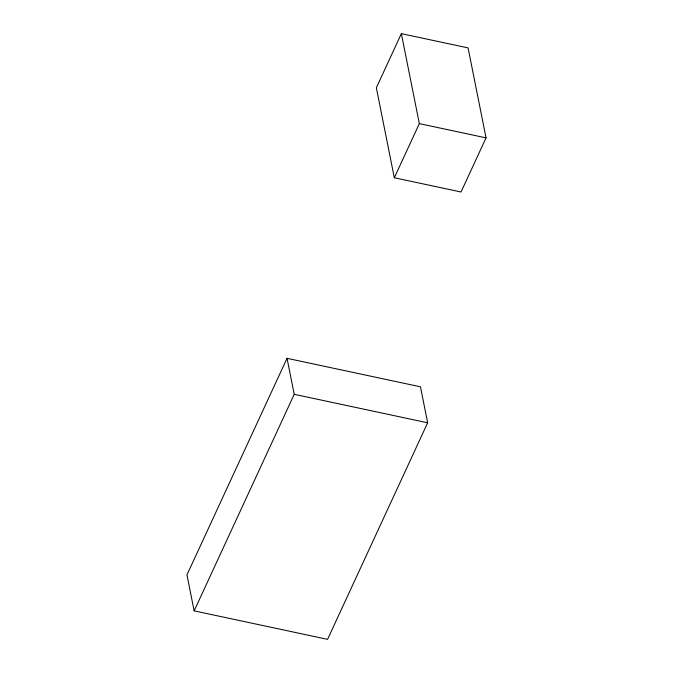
<?xml version="1.0" encoding="UTF-8"?>
<svg xmlns="http://www.w3.org/2000/svg" width="673" height="673" viewBox="0 0 673 673"><rect width="100%" height="100%" fill="white"/><g stroke="black" fill="none" stroke-linecap="round" stroke-linejoin="round"><path stroke-width="1.01" d="M401.36 33.65L376.342 87.784L394.319 177.756L461.03 191.998L486.049 137.864L468.072 47.892L401.36 33.65L419.338 123.622L394.319 177.756M287.035 358.322L186.951 574.877L194.144 610.857L327.566 639.35L427.649 422.795L420.465 386.807L287.035 358.322L294.227 394.311L194.144 610.857M419.338 123.622L486.049 137.864M294.227 394.311L427.649 422.795"/></g></svg>
